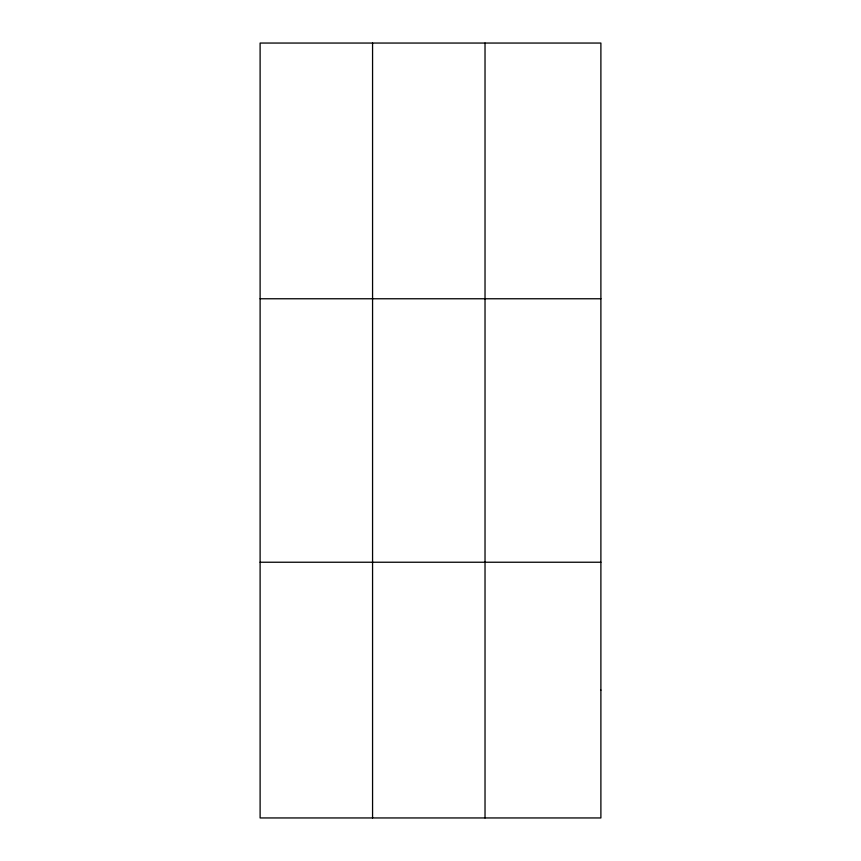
<?xml version="1.0" encoding="UTF-8"?>
<svg xmlns="http://www.w3.org/2000/svg" width="861" height="861" viewBox="0 0 861 861"><rect width="100%" height="100%" fill="white"/><g stroke="black" fill="none" stroke-linecap="round" stroke-linejoin="round"><path stroke-width="1.29" d="M372.565 817.95L372.565 43.05M485.023 817.95L485.023 43.05M260.108 298.767L600.892 298.767M260.108 562.233L600.892 562.233M600.892 690.091L600.892 817.95L260.108 817.95L260.108 43.05L600.892 43.05L600.892 690.091"/></g></svg>
